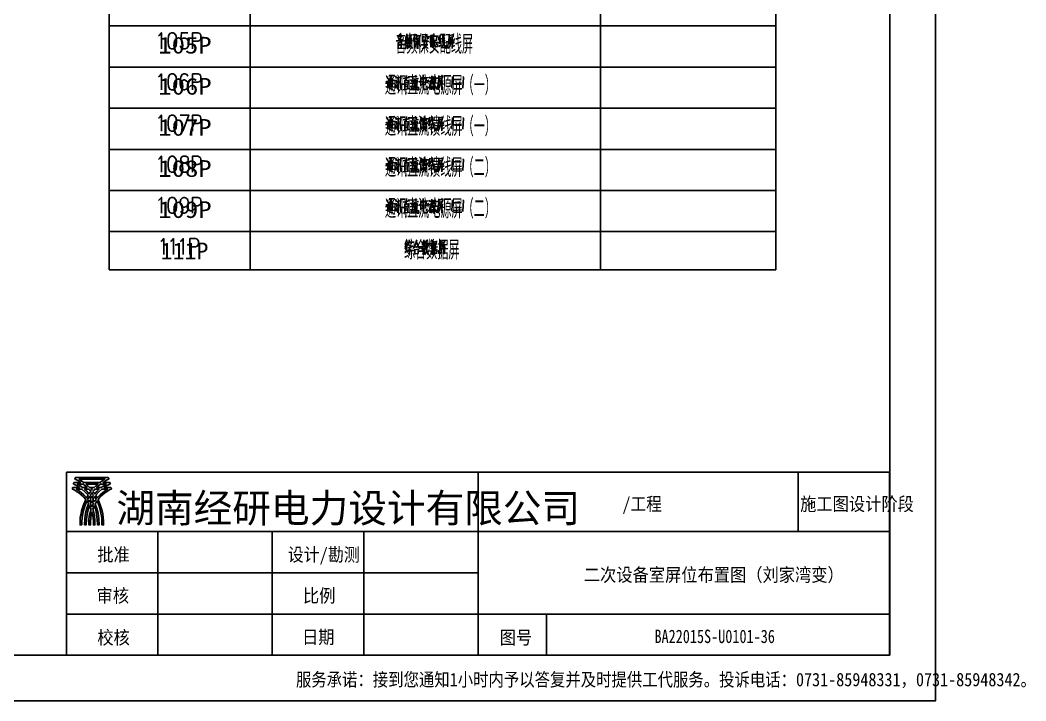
# Model space of a CAD drawing. Header units: metres. Extents: x 17 to 1264, y 17 to 859.
# Drawn here: x 640 to 1264, y 17 to 439 of the extents above; entities that cross this region are included whole.
import ezdxf

# ---------------------------------------------------------------- set-up
doc = ezdxf.new("R2010")
doc.units = ezdxf.units.M
for name, color, linetype in [('LINES', 7, 'Continuous'), ('POLYLINES', 4, 'Continuous'), ('RECTS', 7, 'Continuous'), ('TEXTS', 3, 'Continuous')]:
    doc.layers.add(name, color=color, linetype=linetype)

msp = doc.modelspace()

# ---------------------------------------------------------------- linework, layer by layer
at = {"layer": 'LINES'}
for p, q in [((1179.14, 45.22), (1179.14, 830.45)), ((695.37, 745.06), (695.37, 284.26)), ((782.78, 745.06), (782.78, 284.26)), ((999.93, 745.06), (999.93, 284.26)), ((1108.65, 745.06), (1108.65, 284.26)), ((695.37, 435.46), (1108.65, 435.46)), ((875.66, 429.12), (875.23, 430.42)), ((879.83, 426.96), (879.83, 430.56)), ((885.31, 430.56), (883.58, 425.81)), ((891.21, 430.42), (891.79, 428.98)), ((908.49, 428.69), (908.63, 430.27)), ((877.82, 426.96), (873.35, 426.1)), ((874.07, 428.4), (877.24, 428.98)), ((874.51, 424.94), (876.38, 425.38)), ((874.51, 425.23), (874.51, 421.2)), ((875.23, 426.82), (874.79, 428.11)), ((876.23, 428.54), (875.8, 426.67)), ((876.52, 425.66), (876.38, 421.34)), ((878.54, 426.24), (880.84, 427.1)), ((879.26, 425.52), (878.54, 423.36)), ((879.26, 428.83), (879.26, 426.67)), ((879.83, 428.4), (880.7, 428.83)), ((879.83, 426.53), (879.83, 424.22)), ((881.13, 429.41), (883, 429.84)), ((881.13, 424.08), (881.13, 428.11)), ((882.57, 427.97), (881.13, 427.68)), ((881.85, 429.55), (881.56, 427.68)), ((881.85, 426.96), (881.71, 424.37)), ((882.57, 428.26), (882.57, 424.08)), ((884.73, 428.54), (884.73, 421.34)), ((885.02, 422.64), (886.6, 425.81)), ((888.19, 426.1), (885.16, 425.52)), ((886.03, 429.84), (886.03, 426.82)), ((886.03, 429.12), (887.61, 429.55)), ((886.03, 427.25), (887.61, 427.54)), ((886.75, 427.39), (886.75, 421.2)), ((887.75, 429.7), (887.47, 427.54)), ((893.66, 425.95), (889.19, 425.52)), ((889.91, 428.98), (889.77, 426.96)), ((889.91, 428.4), (893.51, 428.83)), ((891.35, 427.97), (890.35, 423.79)), ((890.49, 424.08), (893.08, 421.49)), ((893.51, 428.98), (893.08, 427.39)), ((894.52, 429.41), (896.97, 429.84)), ((894.67, 428.26), (894.67, 422.21)), ((894.67, 427.68), (896.39, 428.11)), ((895.1, 424.22), (895.82, 424.37)), ((895.82, 429.55), (895.82, 425.52)), ((895.82, 425.52), (896.25, 425.52)), ((896.39, 428.26), (896.25, 422.21)), ((896.97, 428.83), (898.41, 429.12)), ((898.41, 426.67), (897.11, 426.24)), ((898.41, 429.26), (898.27, 426.67)), ((899.56, 426.67), (900.86, 427.39)), ((900.71, 429.84), (899.71, 426.82)), ((901.29, 425.23), (899.71, 424.51)), ((901.15, 428.11), (899.85, 424.66)), ((901.58, 427.25), (903.45, 428.26)), ((901.58, 425.52), (903.59, 426.53)), ((902.87, 429.84), (903.45, 429.12)), ((906.04, 429.55), (908.49, 429.84)), ((906.04, 428.26), (908.63, 428.69)), ((906.04, 424.51), (909.35, 425.09)), ((906.33, 426.24), (908.92, 426.82)), ((906.62, 428.11), (907.05, 426.67)), ((908.06, 428.26), (907.91, 426.67)), ((908.06, 426.67), (908.06, 421.49)), ((874.51, 423.36), (876.09, 423.65)), ((874.51, 421.49), (876.38, 421.92)), ((881.85, 423.5), (883.15, 421.34)), ((894.67, 423.07), (896.11, 423.36)), ((899.71, 422.64), (901.43, 423.79)), ((695.37, 409.82), (1108.65, 409.82)), ((866.87, 400.75), (868.17, 401.18)), ((867.45, 404.06), (868.03, 402.77)), ((868.75, 404.21), (870.47, 404.5)), ((868.75, 402.77), (868.75, 397.87)), ((868.75, 402.19), (870.91, 402.62)), ((869.18, 400.9), (870.33, 401.04)), ((869.18, 399.6), (870.47, 399.74)), ((869.32, 403.49), (870.04, 402.48)), ((870.76, 404.78), (869.75, 403.06)), ((869.75, 402.48), (869.75, 397.73)), ((872.2, 401.33), (873.21, 401.62)), ((872.92, 404.5), (873.5, 402.91)), ((873.21, 401.9), (873.07, 397.01)), ((873.79, 403.2), (875.8, 403.63)), ((875.23, 400.46), (873.79, 400.03)), ((874.51, 403.2), (874.36, 396)), ((875.95, 403.78), (875.8, 400.46)), ((877.67, 402.77), (881.56, 403.34)), ((878.68, 401.76), (878.68, 396.14)), ((878.68, 401.33), (880.7, 401.62)), ((878.68, 399.89), (880.27, 400.32)), ((878.68, 398.74), (880.12, 399.02)), ((879.69, 404.78), (879.55, 401.33)), ((880.7, 401.9), (880.55, 396.29)), ((883.29, 400.46), (882.57, 401.76)), ((883.15, 403.92), (883.72, 402.62)), ((887.03, 402.91), (884.15, 402.48)), ((886.31, 401.04), (884.44, 400.61)), ((884.59, 400.75), (885.45, 402.62)), ((885.31, 404.93), (885.59, 403.34)), ((885.31, 400.03), (885.31, 395.86)), ((886.6, 400.32), (886.03, 401.9)), ((888.62, 403.34), (888.62, 398.02)), ((888.62, 402.48), (891.79, 402.91)), ((891.5, 399.17), (888.62, 398.88)), ((889.05, 400.75), (890.92, 401.04)), ((891.79, 403.2), (891.35, 399.17)), ((893.08, 401.9), (893.8, 400.61)), ((893.8, 403.92), (894.52, 402.91)), ((893.8, 396.72), (894.67, 401.76)), ((893.8, 396.72), (894.67, 401.33)), ((895.39, 403.63), (897.83, 403.92)), ((895.96, 402.48), (895.96, 399.17)), ((895.96, 401.76), (897.4, 402.19)), ((895.96, 400.61), (897.11, 400.9)), ((897.4, 399.74), (895.96, 399.46)), ((896.54, 403.49), (896.39, 402.05)), ((897.55, 402.34), (897.4, 399.74)), ((899.56, 399.02), (903.02, 399.6)), ((899.71, 403.92), (902.01, 404.35)), ((899.71, 402.77), (902.15, 403.2)), ((899.85, 400.75), (902.44, 401.33)), ((900.28, 402.48), (900.57, 401.18)), ((901.58, 402.77), (901.43, 401.04)), ((901.58, 401.04), (901.58, 395.86)), ((902.01, 403.2), (902.15, 404.64)), ((909.07, 399.6), (913.67, 400.03)), ((870.91, 396), (871.48, 396.29)), ((872.92, 396.72), (873.79, 398.74)), ((876.52, 396), (876.52, 398.45)), ((877.39, 395.86), (881.99, 396.58)), ((878.68, 397.58), (880.12, 397.87)), ((884.01, 396.58), (883.29, 395.57)), ((893.23, 397.73), (893.8, 397.01)), ((894.23, 396), (894.81, 398.45)), ((895.96, 398.3), (894.95, 396)), ((897.98, 397.01), (897.26, 398.3)), ((695.37, 384.34), (1108.65, 384.34)), ((866.87, 375.26), (868.17, 375.7)), ((867.45, 378.58), (868.03, 377.28)), ((868.75, 378.72), (870.47, 379.01)), ((868.75, 377.28), (868.75, 372.38)), ((868.75, 376.7), (870.91, 377.14)), ((869.18, 375.41), (870.33, 375.55)), ((869.18, 373.97), (870.47, 374.26)), ((869.32, 378), (870.04, 376.99)), ((870.76, 379.3), (869.75, 377.57)), ((869.75, 376.99), (869.75, 372.24)), ((872.2, 375.84), (873.21, 376.13)), ((872.92, 379.01), (873.5, 377.28)), ((873.21, 376.42), (873.07, 371.52)), ((873.79, 377.71), (875.8, 378)), ((875.23, 374.98), (873.79, 374.54)), ((874.51, 377.71), (874.36, 370.51)), ((875.95, 378.29), (875.8, 374.98)), ((877.67, 377.28), (881.56, 377.86)), ((878.68, 376.27), (878.68, 370.66)), ((878.68, 375.84), (880.7, 376.13)), ((878.68, 374.4), (880.27, 374.69)), ((879.69, 379.3), (879.55, 375.84)), ((880.7, 376.42), (880.55, 370.8)), ((883.29, 374.98), (882.57, 376.27)), ((883.15, 378.43), (883.72, 377.14)), ((887.03, 377.42), (884.15, 376.99)), ((886.31, 375.55), (884.44, 375.12)), ((884.59, 375.26), (885.45, 377.14)), ((885.31, 379.44), (885.59, 377.86)), ((885.31, 374.54), (885.31, 370.37)), ((886.6, 374.69), (886.03, 376.42)), ((887.75, 374.69), (889.05, 379.15)), ((888.47, 376.85), (889.34, 376.99)), ((888.62, 375.26), (888.62, 371.38)), ((889.48, 377.28), (889.05, 375.7)), ((889.48, 375.26), (892.51, 375.55)), ((889.91, 378.43), (889.91, 376.13)), ((889.91, 377.86), (891.79, 378)), ((891.93, 376.7), (889.91, 376.56)), ((890.06, 374.83), (890.06, 371.81)), ((890.06, 374.4), (891.79, 374.54)), ((890.92, 379.44), (890.92, 375.55)), ((891.93, 378.29), (891.79, 376.7)), ((891.93, 374.69), (891.79, 371.66)), ((893.08, 375.7), (894.38, 376.27)), ((894.23, 378.86), (893.23, 375.84)), ((894.81, 374.26), (893.23, 373.54)), ((894.67, 377.14), (893.51, 373.68)), ((895.1, 374.54), (897.11, 375.41)), ((895.24, 376.27), (896.97, 377.28)), ((896.39, 378.72), (896.97, 378)), ((899.71, 378.43), (902.01, 378.86)), ((899.71, 377.28), (902.15, 377.71)), ((899.85, 375.26), (902.44, 375.84)), ((900.28, 376.99), (900.57, 375.7)), ((901.58, 377.28), (901.43, 375.55)), ((901.58, 375.55), (901.58, 370.37)), ((902.01, 377.71), (902.15, 379.15)), ((909.07, 374.11), (913.67, 374.54)), ((870.91, 370.51), (871.48, 370.8)), ((872.92, 371.23), (873.79, 373.25)), ((876.52, 370.51), (876.52, 372.96)), ((877.39, 370.37), (881.99, 371.09)), ((878.68, 373.25), (880.12, 373.54)), ((878.68, 372.1), (880.12, 372.38)), ((884.01, 371.09), (883.29, 370.08)), ((888.47, 371.09), (889.63, 372.82)), ((891.07, 371.81), (892.07, 370.22)), ((893.23, 371.66), (894.95, 372.82)), ((899.56, 373.54), (903.02, 373.97)), ((695.37, 358.85), (1108.65, 358.85)), ((866.87, 349.78), (868.17, 350.21)), ((867.45, 353.09), (868.03, 351.79)), ((868.75, 353.23), (870.47, 353.52)), ((868.75, 351.79), (868.75, 346.9)), ((868.75, 351.22), (870.91, 351.65)), ((869.18, 349.92), (870.33, 350.06)), ((869.32, 352.51), (870.04, 351.5)), ((870.76, 353.81), (869.75, 352.08)), ((869.75, 351.36), (869.75, 346.75)), ((872.2, 350.21), (873.21, 350.64)), ((872.92, 353.52), (873.5, 351.79)), ((873.21, 350.93), (873.07, 346.03)), ((873.79, 352.08), (875.8, 352.51)), ((875.23, 349.49), (873.79, 349.06)), ((874.51, 352.08), (874.36, 345.02)), ((875.95, 352.8), (875.8, 349.49)), ((877.67, 351.79), (881.56, 352.37)), ((878.68, 350.21), (880.7, 350.64)), ((878.68, 350.64), (878.68, 345.17)), ((878.68, 348.91), (880.27, 349.2)), ((879.69, 353.81), (879.55, 350.21)), ((880.7, 350.93), (880.55, 345.31)), ((883.29, 349.49), (882.57, 350.78)), ((883.15, 352.94), (883.72, 351.65)), ((887.03, 351.94), (884.15, 351.36)), ((886.31, 350.06), (884.44, 349.63)), ((884.59, 349.78), (885.45, 351.65)), ((885.31, 353.95), (885.59, 352.37)), ((886.6, 349.2), (886.03, 350.93)), ((887.75, 349.2), (889.05, 353.52)), ((888.47, 351.36), (889.34, 351.5)), ((888.62, 349.78), (888.62, 345.89)), ((889.48, 351.79), (889.05, 350.21)), ((889.48, 349.78), (892.51, 350.06)), ((889.91, 352.94), (889.91, 350.64)), ((889.91, 352.37), (891.79, 352.51)), ((891.93, 351.22), (889.91, 350.93)), ((890.06, 349.34), (890.06, 346.18)), ((890.92, 353.95), (890.92, 350.06)), ((891.93, 352.8), (891.79, 351.22)), ((891.93, 349.2), (891.79, 346.18)), ((893.08, 350.21), (894.38, 350.78)), ((894.23, 353.38), (893.23, 350.21)), ((894.67, 351.65), (893.51, 348.05)), ((895.1, 349.06), (897.11, 349.92)), ((895.24, 350.64), (896.97, 351.79)), ((896.39, 353.23), (896.97, 352.51)), ((899.71, 352.94), (902.01, 353.38)), ((899.71, 351.79), (902.15, 352.08)), ((899.85, 349.78), (902.44, 350.21)), ((900.28, 351.5), (900.57, 350.21)), ((901.58, 351.79), (901.43, 350.06)), ((901.58, 350.06), (901.58, 344.88)), ((902.01, 352.08), (902.15, 353.66)), ((909.93, 351.5), (912.81, 351.79)), ((869.18, 348.48), (870.47, 348.77)), ((870.91, 345.02), (871.48, 345.31)), ((872.92, 345.74), (873.79, 347.76)), ((876.52, 345.02), (876.52, 347.47)), ((877.39, 344.88), (881.99, 345.46)), ((878.68, 347.76), (880.12, 348.05)), ((878.68, 346.61), (880.12, 346.9)), ((884.01, 345.46), (883.29, 344.59)), ((885.31, 349.06), (885.31, 344.88)), ((888.47, 345.6), (889.63, 347.33)), ((890.06, 348.77), (891.79, 349.06)), ((891.07, 346.18), (892.07, 344.74)), ((894.81, 348.77), (893.23, 348.05)), ((893.23, 346.18), (894.95, 347.33)), ((899.56, 348.05), (903.02, 348.48)), ((909.07, 346.61), (913.67, 346.9)), ((695.37, 333.36), (1108.65, 333.36)), ((866.87, 324.29), (868.17, 324.72)), ((867.45, 327.6), (868.03, 326.16)), ((868.75, 327.6), (870.47, 328.03)), ((868.75, 325.73), (870.91, 326.16)), ((868.75, 326.16), (868.75, 321.41)), ((869.18, 324.29), (870.33, 324.58)), ((869.32, 326.88), (870.04, 326.02)), ((870.76, 328.32), (869.75, 326.59)), ((869.75, 325.87), (869.75, 321.26)), ((872.2, 324.72), (873.21, 325.01)), ((872.92, 328.03), (873.5, 326.3)), ((873.21, 325.44), (873.07, 320.54)), ((873.79, 326.59), (875.8, 327.02)), ((874.51, 326.59), (874.36, 319.54)), ((875.95, 327.31), (875.8, 324)), ((877.67, 326.16), (881.56, 326.88)), ((878.68, 325.15), (878.68, 319.54)), ((878.68, 324.72), (880.7, 325.01)), ((879.69, 328.32), (879.55, 324.72)), ((880.7, 325.44), (880.55, 319.82)), ((883.29, 324), (882.57, 325.3)), ((883.15, 327.46), (883.72, 326.16)), ((887.03, 326.45), (884.15, 325.87)), ((886.31, 324.58), (884.44, 324.14)), ((884.59, 324.29), (885.45, 326.16)), ((885.31, 328.32), (885.59, 326.88)), ((886.6, 323.71), (886.03, 325.44)), ((888.62, 326.88), (888.62, 321.41)), ((888.62, 325.87), (891.79, 326.3)), ((889.05, 324.29), (890.92, 324.58)), ((891.79, 326.59), (891.35, 322.7)), ((893.08, 325.44), (893.8, 324.14)), ((893.8, 327.46), (894.52, 326.3)), ((893.8, 320.26), (894.67, 325.3)), ((893.8, 320.26), (894.67, 324.72)), ((895.39, 327.02), (897.83, 327.46)), ((895.96, 325.87), (895.96, 322.56)), ((895.96, 325.3), (897.4, 325.58)), ((895.96, 324.14), (897.11, 324.29)), ((896.54, 326.88), (896.39, 325.44)), ((897.55, 325.73), (897.4, 323.28)), ((899.71, 327.46), (902.01, 327.89)), ((899.71, 326.16), (902.15, 326.59)), ((899.85, 324.29), (902.44, 324.72)), ((900.28, 326.02), (900.57, 324.72)), ((901.58, 326.16), (901.43, 324.58)), ((901.58, 324.58), (901.58, 319.39)), ((902.01, 326.59), (902.15, 328.18)), ((909.93, 326.02), (912.81, 326.3)), ((869.18, 322.99), (870.47, 323.28)), ((870.91, 319.54), (871.48, 319.82)), ((872.92, 320.26), (873.79, 322.13)), ((875.23, 324), (873.79, 323.57)), ((876.52, 319.54), (876.52, 321.98)), ((877.39, 319.39), (881.99, 319.97)), ((878.68, 323.42), (880.27, 323.71)), ((878.68, 322.13), (880.12, 322.56)), ((878.68, 320.98), (880.12, 321.41)), ((884.01, 319.97), (883.29, 319.1)), ((885.31, 323.57), (885.31, 319.39)), ((891.5, 322.7), (888.62, 322.27)), ((893.23, 321.26), (893.8, 320.54)), ((894.23, 319.54), (894.81, 321.98)), ((895.96, 321.7), (894.95, 319.54)), ((897.4, 323.28), (895.96, 322.85)), ((897.98, 320.54), (897.26, 321.7)), ((899.56, 322.56), (903.02, 322.99)), ((909.07, 320.98), (913.67, 321.41)), ((695.37, 307.87), (1108.65, 307.87)), ((878.68, 299.66), (879.83, 300.1)), ((879.83, 302.83), (878.83, 299.81)), ((880.12, 300.67), (878.83, 297.22)), ((880.55, 301.68), (880.41, 299.52)), ((880.55, 300.82), (882.86, 301.1)), ((880.84, 299.23), (882.28, 299.52)), ((881.27, 302.83), (881.56, 301.68)), ((882.86, 301.25), (882.57, 300.1)), ((885.02, 299.52), (883.87, 297.36)), ((886.03, 302.83), (885.02, 299.52)), ((885.74, 301.82), (887.61, 297.65)), ((890.35, 299.81), (888.91, 297.07)), ((889.19, 299.81), (891.64, 300.24)), ((889.48, 301.82), (889.91, 300.38)), ((890.35, 302.69), (890.35, 297.94)), ((890.35, 299.66), (891.21, 298.37)), ((891.21, 302.11), (890.92, 300.1)), ((891.79, 299.52), (893.37, 299.81)), ((894.81, 299.66), (896.39, 300.24)), ((898.27, 301.82), (896.68, 301.25)), ((898.27, 300.1), (896.68, 299.66)), ((897.55, 299.81), (897.55, 296.35)), ((898.12, 300.1), (898.27, 302.11)), ((900.71, 301.97), (903.16, 302.4)), ((900.71, 300.67), (903.31, 301.1)), ((901, 298.8), (903.59, 299.23)), ((901.29, 300.53), (901.72, 299.09)), ((902.73, 300.67), (902.44, 299.09)), ((903.16, 301.1), (903.31, 302.69)), ((878.68, 296.93), (880.12, 297.94)), ((878.68, 295.2), (880.12, 296.5)), ((880.99, 296.78), (879.98, 294.91)), ((880.41, 297.79), (882.86, 298.08)), ((881.99, 296.78), (882.86, 295.49)), ((884.87, 298.22), (887.03, 298.37)), ((884.87, 297.07), (884.87, 293.62)), ((884.87, 296.64), (887.03, 296.93)), ((884.87, 294.05), (887.18, 294.34)), ((884.87, 294.34), (884.87, 294.05)), ((887.03, 297.07), (886.89, 294.34)), ((887.61, 297.65), (888.33, 297.65)), ((889.19, 296.5), (890.92, 296.93)), ((896.25, 298.8), (894.81, 297.22)), ((896.54, 297.94), (898.84, 298.37)), ((896.97, 296.64), (896.97, 293.62)), ((898.41, 296.5), (896.97, 296.21)), ((896.97, 294.34), (898.41, 294.48)), ((898.27, 294.48), (898.41, 296.78)), ((900.71, 296.93), (904.03, 297.5)), ((902.73, 299.09), (902.73, 293.9)), ((695.37, 284.26), (1108.65, 284.26)), ((668.87, 158.69), (1179.07, 158.69)), ((668.87, 45.22), (668.87, 158.69)), ((924.04, 158.69), (924.04, 45.36)), ((1122.47, 121.82), (1122.47, 158.83)), ((1179.07, 158.69), (1179.07, 45.22)), ((668.87, 121.82), (1179.07, 121.82)), ((725.61, 45.36), (725.61, 121.82)), ((796.46, 121.82), (796.46, 45.36)), ((853.19, 45.36), (853.19, 121.82)), ((924.04, 96.34), (668.87, 96.34)), ((935.13, 70.7), (668.87, 70.7)), ((935.13, 70.7), (1179.07, 70.7)), ((966.52, 45.22), (966.52, 70.7)), ((87.76, 45.22), (1179.14, 45.22)), ((1179.07, 45.22), (668.87, 45.22))]:
    msp.add_line(p, q, dxfattribs=at)
at = {"layer": 'POLYLINES'}
for points in [[(725.9, 429.26), (726.62, 429.7), (727.77, 431.14), (727.77, 421.2)], [(734.11, 431.14), (732.95, 430.7), (732.23, 429.26), (731.95, 426.96), (731.95, 425.52), (732.23, 423.07), (732.95, 421.63), (734.11, 421.2), (734.97, 421.2), (735.98, 421.63), (736.84, 423.07), (737.13, 425.52), (737.13, 426.96), (736.84, 429.26), (735.98, 430.7), (734.97, 431.14), (734.11, 431.14)], [(744.04, 431.14), (740.15, 431.14), (739.87, 426.96), (740.15, 427.39), (741.31, 427.82), (742.46, 427.82), (743.61, 427.39), (744.33, 426.38), (744.76, 424.94), (744.76, 424.08), (744.33, 422.64), (743.61, 421.63), (742.46, 421.2), (741.31, 421.2), (740.15, 421.63), (739.87, 422.21), (739.43, 423.07)], [(747.07, 421.2), (747.07, 431.14), (750.38, 431.14), (751.53, 430.7), (751.96, 430.27), (752.25, 429.26), (752.25, 427.82), (751.96, 426.96), (751.53, 426.38), (750.38, 425.95), (747.07, 425.95)], [(902.15, 430.27), (902.44, 425.52), (903.02, 423.36)], [(906.04, 430.27), (906.04, 428.26), (905.75, 425.09), (904.89, 421.49)], [(880.7, 425.52), (879.83, 423.36), (878.68, 421.06)], [(881.71, 424.37), (881.27, 422.78), (879.98, 421.2)], [(887.03, 425.81), (888.04, 422.78), (888.47, 422.78)], [(892.36, 425.95), (892.07, 424.51), (891.5, 422.93)], [(895.24, 429.41), (895.24, 426.96), (895.1, 424.94)], [(897.11, 426.82), (897.11, 422.93), (897.55, 422.5)], [(897.55, 422.5), (898.99, 422.64), (898.84, 424.37)], [(903.59, 425.52), (902.87, 424.08), (901.29, 421.92)], [(907.05, 426.38), (906.91, 424.51), (906.47, 422.64), (905.47, 421.49)], [(891.5, 422.93), (890.78, 422.06), (889.34, 421.06)], [(903.02, 423.36), (904.17, 421.49), (904.17, 423.5)], [(725.9, 403.78), (726.62, 404.21), (727.77, 405.65), (727.77, 395.71)], [(734.11, 405.65), (732.95, 405.22), (732.23, 403.78), (731.95, 401.33), (731.95, 400.03), (732.23, 397.58), (732.95, 396.14), (734.11, 395.71), (734.97, 395.71), (735.98, 396.14), (736.84, 397.58), (737.13, 400.03), (737.13, 401.33), (736.84, 403.78), (735.98, 405.22), (734.97, 405.65), (734.11, 405.65)], [(744.04, 404.21), (743.61, 405.22), (742.46, 405.65), (741.74, 405.65), (740.59, 405.22), (739.87, 403.78), (739.43, 401.33), (739.43, 399.02), (739.87, 397.15), (740.59, 396.14), (741.74, 395.71), (742.03, 395.71), (743.18, 396.14), (744.04, 397.15), (744.33, 398.59), (744.33, 399.02), (744.04, 400.46), (743.18, 401.33), (742.03, 401.9), (741.74, 401.9), (740.59, 401.33), (739.87, 400.46), (739.43, 399.02)], [(747.07, 395.71), (747.07, 405.65), (750.38, 405.65), (751.53, 405.22), (751.96, 404.64), (752.25, 403.78), (752.25, 402.34), (751.96, 401.33), (751.53, 400.9), (750.38, 400.46), (747.07, 400.46)], [(868.31, 401.47), (868.03, 399.74), (868.17, 398.88), (867.88, 397.58)], [(870.91, 402.91), (870.76, 397.3), (870.19, 398.3)], [(876.52, 395.86), (875.95, 397.44), (875.8, 400.32)], [(884.01, 401.47), (883, 396.58), (882.57, 397.44)], [(884.01, 396.58), (884.59, 397.73), (884.73, 399.89)], [(887.18, 397.73), (887.32, 395.86), (886.17, 395.86), (886.03, 396.29), (886.03, 400.32)], [(890.06, 405.07), (890.06, 397.01), (890.2, 396.72), (890.35, 396.29), (890.78, 396), (892.51, 396.14), (892.36, 398.16)], [(895.39, 404.5), (895.24, 401.04), (894.81, 398.45)], [(896.68, 399.46), (896.68, 395.71), (895.96, 396.72)], [(899.71, 404.64), (899.71, 402.77), (899.27, 399.6), (898.55, 396)], [(900.57, 400.9), (900.43, 399.02), (899.99, 397.15), (899.13, 395.86)], [(908.09, 404.09), (907.84, 397.25), (908.17, 396.86)], [(914.54, 396.86), (914.93, 403.68), (914.62, 404.09)], [(866.87, 397.73), (867.88, 397.58), (870.91, 395.86)], [(725.9, 378.29), (726.62, 378.72), (727.77, 380.16), (727.77, 370.22)], [(734.11, 380.16), (732.95, 379.58), (732.23, 378.29), (731.95, 375.84), (731.95, 374.4), (732.23, 372.1), (732.95, 370.66), (734.11, 370.22), (734.97, 370.22), (735.98, 370.66), (736.84, 372.1), (737.13, 374.4), (737.13, 375.84), (736.84, 378.29), (735.98, 379.58), (734.97, 380.16), (734.11, 380.16)], [(739.43, 380.16), (744.76, 380.16), (741.02, 370.22)], [(747.07, 370.22), (747.07, 380.16), (750.38, 380.16), (751.53, 379.58), (751.96, 379.15), (752.25, 378.29), (752.25, 376.85), (751.96, 375.84), (751.53, 375.41), (750.38, 374.98), (747.07, 374.98)], [(868.31, 375.98), (868.03, 374.26), (868.17, 373.39), (867.88, 372.1)], [(870.91, 377.28), (870.76, 371.81), (870.19, 372.82)], [(876.52, 370.37), (875.95, 371.95), (875.8, 374.83)], [(884.01, 375.84), (883, 371.09), (882.57, 371.95)], [(884.01, 371.09), (884.59, 372.24), (884.73, 374.4)], [(887.18, 372.24), (887.32, 370.37), (886.17, 370.37), (886.03, 370.8), (886.03, 374.69)], [(897.11, 374.54), (896.39, 372.96), (894.81, 370.94)], [(895.67, 379.3), (895.96, 374.54), (896.54, 372.38)], [(899.71, 379.15), (899.71, 377.28), (899.27, 374.11), (898.55, 370.51)], [(900.57, 375.41), (900.43, 373.54), (899.99, 371.66), (899.13, 370.37)], [(908.09, 378.58), (907.84, 371.74), (908.17, 371.34)], [(914.54, 371.34), (914.93, 378.17), (914.62, 378.58)], [(866.87, 372.24), (867.88, 372.1), (870.91, 370.37)], [(890.92, 373.68), (890.78, 371.81), (889.34, 369.94)], [(896.54, 372.38), (897.69, 370.37), (897.69, 372.53)], [(725.9, 352.66), (726.62, 353.23), (727.77, 354.67), (727.77, 344.74)], [(734.11, 354.67), (732.95, 354.1), (732.23, 352.66), (731.95, 350.35), (731.95, 348.91), (732.23, 346.61), (732.95, 345.17), (734.11, 344.74), (734.97, 344.74), (735.98, 345.17), (736.84, 346.61), (737.13, 348.91), (737.13, 350.35), (736.84, 352.66), (735.98, 354.1), (734.97, 354.67), (734.11, 354.67)], [(741.31, 354.67), (740.15, 354.1), (739.87, 353.23), (739.87, 352.22), (740.15, 351.36), (741.02, 350.78), (742.46, 350.35), (743.61, 349.92), (744.33, 348.91), (744.76, 348.05), (744.76, 346.61), (744.33, 345.6), (744.04, 345.17), (742.89, 344.74), (741.31, 344.74), (740.15, 345.17), (739.87, 345.6), (739.43, 346.61), (739.43, 348.05), (739.87, 348.91), (740.59, 349.92), (741.74, 350.35), (743.18, 350.78), (744.04, 351.36), (744.33, 352.22), (744.33, 353.23), (744.04, 354.1), (742.89, 354.67), (741.31, 354.67)], [(747.07, 344.74), (747.07, 354.67), (750.38, 354.67), (751.53, 354.1), (751.96, 353.66), (752.25, 352.66), (752.25, 351.36), (751.96, 350.35), (751.53, 349.92), (750.38, 349.49), (747.07, 349.49)], [(868.31, 350.5), (868.03, 348.77), (868.17, 347.9), (867.88, 346.61)], [(870.91, 351.79), (870.76, 346.18), (870.19, 347.33)], [(876.52, 344.88), (875.95, 346.46), (875.8, 349.34)], [(884.01, 350.35), (883, 345.46), (882.57, 346.46)], [(887.18, 346.75), (887.32, 344.88), (886.17, 344.88), (886.03, 345.31), (886.03, 349.2)], [(895.67, 353.81), (895.96, 349.06), (896.54, 346.9)], [(899.71, 353.66), (899.71, 351.79), (899.27, 348.62), (898.55, 345.02)], [(900.57, 349.92), (900.43, 348.05), (899.99, 346.18), (899.13, 344.88)], [(908.09, 353.07), (907.84, 346.23), (908.17, 345.83)], [(914.54, 345.83), (914.93, 352.66), (914.62, 353.07)], [(866.87, 346.61), (867.88, 346.61), (870.91, 344.88)], [(884.01, 345.46), (884.59, 346.75), (884.73, 348.77)], [(890.92, 348.05), (890.78, 346.18), (889.34, 344.45)], [(897.11, 349.06), (896.39, 347.47), (894.81, 345.46)], [(896.54, 346.9), (897.69, 344.88), (897.69, 347.04)], [(725.9, 327.17), (726.62, 327.74), (727.77, 329.04), (727.77, 319.25)], [(734.11, 329.04), (732.95, 328.61), (732.23, 327.17), (731.95, 324.86), (731.95, 323.42), (732.23, 321.12), (732.95, 319.68), (734.11, 319.25), (734.97, 319.25), (735.98, 319.68), (736.84, 321.12), (737.13, 323.42), (737.13, 324.86), (736.84, 327.17), (735.98, 328.61), (734.97, 329.04), (734.11, 329.04)], [(744.33, 325.73), (744.04, 324.43), (743.18, 323.42), (742.03, 322.99), (741.74, 322.99), (740.59, 323.42), (739.87, 324.43), (739.43, 325.73), (739.43, 326.3), (739.87, 327.74), (740.59, 328.61), (741.74, 329.04), (742.03, 329.04), (743.18, 328.61), (744.04, 327.74), (744.33, 325.73), (744.33, 323.42), (744.04, 321.12), (743.18, 319.68), (742.03, 319.25), (741.31, 319.25), (740.15, 319.68), (739.87, 320.54)], [(747.07, 319.25), (747.07, 329.04), (750.38, 329.04), (751.53, 328.61), (751.96, 328.18), (752.25, 327.17), (752.25, 325.73), (751.96, 324.86), (751.53, 324.43), (750.38, 323.86), (747.07, 323.86)], [(868.31, 325.01), (868.03, 323.28), (868.17, 322.42), (867.88, 320.98)], [(870.91, 326.3), (870.76, 320.69), (870.19, 321.7)], [(884.01, 324.86), (883, 319.97), (882.57, 320.98)], [(890.06, 328.46), (890.06, 320.54), (890.2, 320.11), (890.35, 319.82), (890.78, 319.54), (892.51, 319.54), (892.36, 321.7)], [(895.39, 328.03), (895.24, 324.43), (894.81, 321.98)], [(899.71, 328.18), (899.71, 326.16), (899.27, 323.14), (898.55, 319.54)], [(900.57, 324.29), (900.43, 322.56), (899.99, 320.69), (899.13, 319.39)], [(908.09, 327.55), (907.84, 320.71), (908.17, 320.32)], [(914.54, 320.32), (914.93, 327.15), (914.62, 327.55)], [(866.87, 321.12), (867.88, 320.98), (870.91, 319.39)], [(876.52, 319.39), (875.95, 320.98), (875.8, 323.86)], [(884.01, 319.97), (884.59, 321.26), (884.73, 323.28)], [(887.18, 321.26), (887.32, 319.39), (886.17, 319.39), (886.03, 319.82), (886.03, 323.71)], [(896.68, 322.85), (896.68, 319.25), (895.96, 320.26)], [(727.34, 301.68), (728.06, 302.11), (729.21, 303.55), (729.21, 293.62)], [(733.39, 301.68), (734.11, 302.11), (735.26, 303.55), (735.26, 293.62)], [(739.43, 301.68), (740.15, 302.11), (741.31, 303.55), (741.31, 293.62)], [(745.48, 293.62), (745.48, 303.55), (748.94, 303.55), (749.95, 303.12), (750.38, 302.69), (750.81, 301.68), (750.81, 300.24), (750.38, 299.38), (749.95, 298.8), (748.94, 298.37), (745.48, 298.37)], [(892.65, 299.66), (892.36, 296.93), (891.93, 295.06), (890.92, 293.47)], [(892.22, 302.69), (892.07, 300.67), (891.79, 299.52), (891.21, 297.5)], [(894.95, 295.06), (895.67, 293.62), (895.67, 302.69)], [(896.68, 301.97), (896.68, 299.52), (896.54, 296.21), (895.96, 293.62)], [(900.71, 302.69), (900.71, 300.67), (900.43, 297.65), (899.56, 294.05)], [(881.56, 297.94), (881.56, 293.62), (880.99, 294.62)], [(891.07, 297.65), (890.63, 295.78), (890.2, 294.48), (889.48, 293.62)], [(890.35, 297.65), (889.77, 295.49), (891.21, 294.48)], [(891.5, 298.37), (892.79, 293.9), (893.51, 293.9)], [(901.72, 298.8), (901.58, 296.93), (901.15, 295.06), (900.14, 293.9)], [(696.81, 148.32), (696.81, 148.61), (696.67, 148.75), (696.67, 148.9), (696.52, 149.04), (696.52, 149.18), (696.23, 149.18), (695.8, 149.18), (694.36, 149.18), (692.92, 149.18), (692.35, 149.18), (692.2, 149.18), (693.79, 150.19), (694.94, 150.91), (695.8, 151.34), (695.95, 151.34), (696.09, 151.49), (695.95, 151.63), (695.95, 151.92), (695.95, 152.06), (695.8, 152.06), (695.8, 152.21), (695.66, 152.35), (695.51, 152.35), (695.08, 152.35), (693.64, 152.35), (692.2, 152.35), (691.77, 152.35), (691.63, 152.35), (693.07, 153.36), (694.22, 153.94), (694.94, 154.37), (695.23, 154.37), (695.23, 154.51), (695.08, 154.66), (695.08, 154.94), (694.94, 155.23), (694.79, 155.38), (694.65, 155.38), (693.93, 155.38), (692.92, 155.38), (691.63, 155.38), (690.19, 155.38), (688.46, 155.38), (684.71, 155.38), (680.97, 155.38), (679.24, 155.38), (677.66, 155.38), (676.36, 155.38), (675.35, 155.38), (674.78, 155.38), (674.49, 155.38), (674.49, 155.23), (674.35, 155.09), (674.35, 154.94), (674.2, 154.66), (674.06, 154.51), (674.2, 154.37), (674.35, 154.37), (675.21, 153.94), (676.36, 153.36), (677.8, 152.35), (677.66, 152.35), (677.08, 152.35), (675.64, 152.35), (674.2, 152.35), (673.77, 152.35), (673.63, 152.35), (673.48, 152.21), (673.48, 152.06), (673.48, 151.92), (673.34, 151.78), (673.19, 151.49), (673.34, 151.34), (673.48, 151.34), (674.35, 150.91), (675.64, 150.19), (677.08, 149.18), (676.94, 149.18), (676.51, 149.18), (674.92, 149.18), (673.48, 149.18), (673.05, 149.18), (672.91, 149.18), (672.76, 149.18), (672.76, 149.04), (672.76, 148.9), (672.76, 148.75), (672.62, 148.75), (672.62, 148.46), (672.47, 148.32), (672.76, 148.18), (673.34, 147.89), (674.2, 147.46), (675.21, 146.74), (676.51, 145.87), (677.95, 144.72), (679.39, 143.42), (680.83, 141.84), (679.39, 138.53), (678.23, 134.78), (677.95, 132.77), (677.51, 130.61), (677.37, 128.3), (677.37, 126), (677.51, 126), (677.95, 126), (678.23, 126), (678.38, 126), (678.52, 128.16), (678.67, 130.32), (679.24, 134.21), (680.25, 137.66), (681.55, 140.83), (682.12, 139.97), (682.55, 139.1), (681.55, 136.37), (680.68, 133.2), (680.25, 129.74), (680.11, 126), (680.25, 126), (680.68, 126), (680.97, 126), (681.11, 126), (681.26, 129.46), (681.69, 132.48), (682.27, 135.36), (683.27, 137.95), (683.71, 136.8), (684.14, 135.79), (683.56, 133.63), (682.99, 131.33), (682.84, 128.74), (682.84, 126), (682.99, 126), (683.27, 126), (683.71, 126), (683.85, 126), (683.85, 128.16), (683.99, 130.32), (684.28, 132.19), (684.71, 134.06), (685.15, 132.19), (685.43, 130.32), (685.58, 128.16), (685.58, 126), (685.72, 126), (686.01, 126), (686.44, 126), (686.59, 126), (686.59, 128.74), (686.3, 131.33), (685.87, 133.63), (685.29, 135.79), (685.58, 136.8), (686.15, 137.81), (687.02, 135.36), (687.59, 132.48), (688.03, 129.31), (688.17, 126), (688.31, 126), (688.75, 126), (689.03, 126), (689.18, 126), (689.03, 129.74), (688.6, 133.2), (687.74, 136.22), (686.73, 139.1), (687.31, 139.97), (687.88, 140.83), (689.18, 137.66), (690.04, 134.21), (690.76, 130.32), (690.91, 128.16), (690.91, 126), (691.05, 126), (691.48, 126), (691.77, 126), (691.91, 126), (691.91, 128.3), (691.77, 130.61), (691.48, 132.77), (691.05, 134.78), (689.9, 138.53), (688.6, 141.7), (689.9, 143.42), (691.34, 144.72), (692.78, 145.87), (694.07, 146.74), (695.23, 147.46), (696.09, 147.89), (696.67, 148.18), (696.81, 148.32)], [(696.81, 148.32), (696.81, 148.61), (696.67, 148.75), (696.67, 148.9), (696.52, 149.04), (696.52, 149.18), (696.23, 149.18), (695.8, 149.18), (694.36, 149.18), (692.92, 149.18), (692.35, 149.18), (692.2, 149.18), (693.79, 150.19), (694.94, 150.91), (695.8, 151.34), (695.95, 151.34), (696.09, 151.49), (695.95, 151.63), (695.95, 151.92), (695.95, 152.06), (695.8, 152.06), (695.8, 152.21), (695.66, 152.35), (695.51, 152.35), (695.08, 152.35), (693.64, 152.35), (692.2, 152.35), (691.77, 152.35), (691.63, 152.35), (693.07, 153.36), (694.22, 153.94), (694.94, 154.37), (695.23, 154.37), (695.23, 154.51), (695.08, 154.66), (695.08, 154.94), (694.94, 155.23), (694.79, 155.38), (694.65, 155.38), (693.93, 155.38), (692.92, 155.38), (691.63, 155.38), (690.19, 155.38), (688.46, 155.38), (684.71, 155.38), (680.97, 155.38), (679.24, 155.38), (677.66, 155.38), (676.36, 155.38), (675.35, 155.38), (674.78, 155.38), (674.49, 155.38), (674.49, 155.23), (674.35, 155.09), (674.35, 154.94), (674.2, 154.66), (674.06, 154.51), (674.2, 154.37), (674.35, 154.37), (675.21, 153.94), (676.36, 153.36), (677.8, 152.35), (677.66, 152.35), (677.08, 152.35), (675.64, 152.35), (674.2, 152.35), (673.77, 152.35), (673.63, 152.35), (673.48, 152.21), (673.48, 152.06), (673.48, 151.92), (673.34, 151.78), (673.19, 151.49), (673.34, 151.34), (673.48, 151.34), (674.35, 150.91), (675.64, 150.19), (677.08, 149.18), (676.94, 149.18), (676.51, 149.18), (674.92, 149.18), (673.48, 149.18), (673.05, 149.18), (672.91, 149.18), (672.76, 149.18), (672.76, 149.04), (672.76, 148.9), (672.76, 148.75), (672.62, 148.75), (672.62, 148.46), (672.47, 148.32), (672.76, 148.18), (673.34, 147.89), (674.2, 147.46), (675.21, 146.74), (676.51, 145.87), (677.95, 144.72), (679.39, 143.42), (680.83, 141.84), (679.39, 138.53), (678.23, 134.78), (677.95, 132.77), (677.51, 130.61), (677.37, 128.3), (677.37, 126), (677.51, 126), (677.95, 126), (678.23, 126), (678.38, 126), (678.52, 128.16), (678.67, 130.32), (679.24, 134.21), (680.25, 137.66), (681.55, 140.83), (682.12, 139.97), (682.55, 139.1), (681.55, 136.37), (680.68, 133.2), (680.25, 129.74), (680.11, 126), (680.25, 126), (680.68, 126), (680.97, 126), (681.11, 126), (681.26, 129.46), (681.69, 132.48), (682.27, 135.36), (683.27, 137.95), (683.71, 136.8), (684.14, 135.79), (683.56, 133.63), (682.99, 131.33), (682.84, 128.74), (682.84, 126), (682.99, 126), (683.27, 126), (683.71, 126), (683.85, 126), (683.85, 128.16), (683.99, 130.32), (684.28, 132.19), (684.71, 134.06), (685.15, 132.19), (685.43, 130.32), (685.58, 128.16), (685.58, 126), (685.72, 126), (686.01, 126), (686.44, 126), (686.59, 126), (686.59, 128.74), (686.3, 131.33), (685.87, 133.63), (685.29, 135.79), (685.58, 136.8), (686.15, 137.81), (687.02, 135.36), (687.59, 132.48), (688.03, 129.31), (688.17, 126), (688.31, 126), (688.75, 126), (689.03, 126), (689.18, 126), (689.03, 129.74), (688.6, 133.2), (687.74, 136.22), (686.73, 139.1), (687.31, 139.97), (687.88, 140.83), (689.18, 137.66), (690.04, 134.21), (690.76, 130.32), (690.91, 128.16), (690.91, 126), (691.05, 126), (691.48, 126), (691.77, 126), (691.91, 126), (691.91, 128.3), (691.77, 130.61), (691.48, 132.77), (691.05, 134.78), (689.9, 138.53), (688.6, 141.7), (689.9, 143.42), (691.34, 144.72), (692.78, 145.87), (694.07, 146.74), (695.23, 147.46), (696.09, 147.89), (696.67, 148.18), (696.81, 148.32)], [(675.79, 151.34), (675.64, 151.34), (675.93, 151.34), (676.22, 151.34), (677.51, 151.34), (678.67, 151.34), (679.1, 151.34), (679.24, 151.34), (680.39, 150.34), (681.69, 149.18), (681.55, 149.18), (681.26, 149.18), (680.25, 149.18), (679.24, 149.18), (678.95, 149.18), (678.81, 149.18), (677.23, 150.48), (675.79, 151.34)], [(675.79, 151.34), (675.64, 151.34), (675.93, 151.34), (676.22, 151.34), (677.51, 151.34), (678.67, 151.34), (679.1, 151.34), (679.24, 151.34), (680.39, 150.34), (681.69, 149.18), (681.55, 149.18), (681.26, 149.18), (680.25, 149.18), (679.24, 149.18), (678.95, 149.18), (678.81, 149.18), (677.23, 150.48), (675.79, 151.34)], [(676.51, 154.37), (676.79, 154.37), (677.23, 154.37), (678.09, 154.37), (679.1, 154.37), (681.69, 154.37), (684.71, 154.37), (687.59, 154.37), (690.19, 154.37), (691.34, 154.37), (692.06, 154.37), (692.63, 154.37), (692.78, 154.37), (691.34, 153.5), (689.75, 152.35), (689.61, 152.35), (689.32, 152.35), (688.89, 152.35), (688.17, 152.35), (686.59, 152.35), (684.71, 152.35), (682.84, 152.35), (681.11, 152.35), (680.54, 152.35), (679.96, 152.35), (679.67, 152.35), (679.53, 152.35), (677.95, 153.5), (676.51, 154.37)], [(676.51, 154.37), (676.79, 154.37), (677.23, 154.37), (678.09, 154.37), (679.1, 154.37), (681.69, 154.37), (684.71, 154.37), (687.59, 154.37), (690.19, 154.37), (691.34, 154.37), (692.06, 154.37), (692.63, 154.37), (692.78, 154.37), (691.34, 153.5), (689.75, 152.35), (689.61, 152.35), (689.32, 152.35), (688.89, 152.35), (688.17, 152.35), (686.59, 152.35), (684.71, 152.35), (682.84, 152.35), (681.11, 152.35), (680.54, 152.35), (679.96, 152.35), (679.67, 152.35), (679.53, 152.35), (677.95, 153.5), (676.51, 154.37)], [(680.83, 151.34), (680.97, 151.34), (681.26, 151.34), (682.12, 151.34), (683.27, 151.34), (684.71, 151.34), (686.01, 151.34), (687.31, 151.34), (688.17, 151.34), (688.31, 151.34), (688.46, 151.34), (687.31, 150.34), (686.15, 149.18), (686.01, 149.18), (685.72, 149.18), (684.71, 149.18), (683.71, 149.18), (683.27, 149.18), (683.13, 149.18), (681.98, 150.34), (680.83, 151.34)], [(680.83, 151.34), (680.97, 151.34), (681.26, 151.34), (682.12, 151.34), (683.27, 151.34), (684.71, 151.34), (686.01, 151.34), (687.31, 151.34), (688.17, 151.34), (688.31, 151.34), (688.46, 151.34), (687.31, 150.34), (686.15, 149.18), (686.01, 149.18), (685.72, 149.18), (684.71, 149.18), (683.71, 149.18), (683.27, 149.18), (683.13, 149.18), (681.98, 150.34), (680.83, 151.34)], [(693.64, 151.34), (692.2, 150.48), (690.47, 149.18), (690.33, 149.18), (690.04, 149.18), (689.03, 149.18), (688.03, 149.18), (687.74, 149.18), (687.59, 149.18), (688.89, 150.34), (690.04, 151.34), (690.19, 151.34), (690.62, 151.34), (691.91, 151.34), (693.07, 151.34), (693.5, 151.34), (693.64, 151.34)], [(693.64, 151.34), (692.2, 150.48), (690.47, 149.18), (690.33, 149.18), (690.04, 149.18), (689.03, 149.18), (688.03, 149.18), (687.74, 149.18), (687.59, 149.18), (688.89, 150.34), (690.04, 151.34), (690.19, 151.34), (690.62, 151.34), (691.91, 151.34), (693.07, 151.34), (693.5, 151.34), (693.64, 151.34)], [(674.92, 148.18), (675.07, 148.18), (675.5, 148.18), (676.65, 148.18), (677.95, 148.18), (678.38, 148.18), (678.52, 148.18), (680.39, 146.45), (682.27, 144.43), (681.83, 143.57), (681.26, 142.7), (679.67, 144.58), (677.95, 146.16), (676.36, 147.31), (674.92, 148.18)], [(674.92, 148.18), (675.07, 148.18), (675.5, 148.18), (676.65, 148.18), (677.95, 148.18), (678.38, 148.18), (678.52, 148.18), (680.39, 146.45), (682.27, 144.43), (681.83, 143.57), (681.26, 142.7), (679.67, 144.58), (677.95, 146.16), (676.36, 147.31), (674.92, 148.18)], [(682.7, 148.18), (683.42, 147.46), (683.99, 146.74), (683.42, 146.02), (682.84, 145.3), (681.55, 146.88), (680.11, 148.18), (680.25, 148.18), (680.54, 148.18), (681.4, 148.18), (682.27, 148.18), (682.55, 148.18), (682.7, 148.18)], [(682.7, 148.18), (683.42, 147.46), (683.99, 146.74), (683.42, 146.02), (682.84, 145.3), (681.55, 146.88), (680.11, 148.18), (680.25, 148.18), (680.54, 148.18), (681.4, 148.18), (682.27, 148.18), (682.55, 148.18), (682.7, 148.18)], [(681.98, 141.84), (682.55, 142.7), (682.99, 143.57), (683.56, 142.7), (683.99, 141.98), (683.56, 141.12), (683.13, 140.26), (682.55, 141.12), (681.98, 141.84)], [(681.98, 141.84), (682.55, 142.7), (682.99, 143.57), (683.56, 142.7), (683.99, 141.98), (683.56, 141.12), (683.13, 140.26), (682.55, 141.12), (681.98, 141.84)], [(684.71, 146.02), (685.15, 145.15), (685.72, 144.43), (685.15, 143.71), (684.71, 142.85), (684.14, 143.71), (683.56, 144.43), (684.14, 145.15), (684.71, 146.02)], [(684.71, 146.02), (685.15, 145.15), (685.72, 144.43), (685.15, 143.71), (684.71, 142.85), (684.14, 143.71), (683.56, 144.43), (684.14, 145.15), (684.71, 146.02)], [(685.15, 148.18), (684.86, 147.89), (684.71, 147.6), (684.43, 147.89), (684.14, 148.18), (684.28, 148.18), (684.71, 148.18), (685, 148.18), (685.15, 148.18)], [(685.15, 148.18), (684.86, 147.89), (684.71, 147.6), (684.43, 147.89), (684.14, 148.18), (684.28, 148.18), (684.71, 148.18), (685, 148.18), (685.15, 148.18)], [(685.29, 146.74), (686.01, 147.46), (686.59, 148.18), (686.73, 148.18), (687.02, 148.18), (687.88, 148.18), (688.89, 148.18), (689.18, 148.18), (687.88, 146.88), (686.44, 145.3), (685.87, 146.02), (685.29, 146.74)], [(685.29, 146.74), (686.01, 147.46), (686.59, 148.18), (686.73, 148.18), (687.02, 148.18), (687.88, 148.18), (688.89, 148.18), (689.18, 148.18), (687.88, 146.88), (686.44, 145.3), (685.87, 146.02), (685.29, 146.74)], [(686.15, 140.26), (685.72, 141.12), (685.29, 141.98), (685.87, 142.7), (686.3, 143.57), (686.87, 142.7), (687.31, 141.84), (686.73, 141.12), (686.15, 140.26)], [(686.15, 140.26), (685.72, 141.12), (685.29, 141.98), (685.87, 142.7), (686.3, 143.57), (686.87, 142.7), (687.31, 141.84), (686.73, 141.12), (686.15, 140.26)], [(694.51, 148.18), (694.36, 148.18), (693.07, 147.31), (691.48, 146.16), (689.75, 144.58), (688.03, 142.7), (687.59, 143.57), (687.02, 144.43), (688.89, 146.45), (690.91, 148.18), (691.05, 148.18), (691.34, 148.18), (692.63, 148.18), (693.93, 148.18), (694.22, 148.18), (694.51, 148.18)], [(694.51, 148.18), (694.36, 148.18), (693.07, 147.31), (691.48, 146.16), (689.75, 144.58), (688.03, 142.7), (687.59, 143.57), (687.02, 144.43), (688.89, 146.45), (690.91, 148.18), (691.05, 148.18), (691.34, 148.18), (692.63, 148.18), (693.93, 148.18), (694.22, 148.18), (694.51, 148.18)], [(684.71, 137.23), (684.28, 138.24), (683.71, 139.1), (684.14, 139.97), (684.71, 140.83), (685.15, 139.97), (685.58, 139.1), (685.15, 138.24), (684.71, 137.23)], [(684.71, 137.23), (684.28, 138.24), (683.71, 139.1), (684.14, 139.97), (684.71, 140.83), (685.15, 139.97), (685.58, 139.1), (685.15, 138.24), (684.71, 137.23)]]:
    msp.add_lwpolyline(points, dxfattribs=at)
at = {"layer": 'RECTS'}
msp.add_lwpolyline([(16.84, 858.82), (1207.43, 858.82), (1207.43, 16.85), (16.84, 16.85)], dxfattribs=at)

# ---------------------------------------------------------------- texts
at = {"layer": 'TEXTS'}
for s, height, width, p in [('音频保安配线屏', 10.39, 0.509028, (872.78, 419.25)), ('105P', 10.39, 1.166297, (725.9, 418.29)), ('通讯直流电源屏（一）', 10.39, 0.509028, (866.3, 393.76)), ('106P', 10.39, 1.166297, (725.9, 392.8)), ('通讯直流馈线屏（一）', 10.39, 0.509028, (866.3, 368.27)), ('107P', 10.39, 1.166297, (725.9, 367.31)), ('108P', 10.39, 1.166297, (725.9, 341.83)), ('通讯直流馈线屏（二）', 10.39, 0.509028, (866.3, 342.78)), ('109P', 10.39, 1.166297, (725.9, 316.34)), ('通讯直流电源屏（二）', 10.39, 0.509028, (866.3, 317.29)), ('111P', 10.39, 1.045124, (727.34, 290.71)), ('综合数据屏', 10.39, 0.509028, (878.11, 291.66)), ('湖南经研电力设计有限公司', 17.78, 1.03637, (699.83, 127.55)), ('/工程', 8.3, 0.897436, (1013.47, 134.81)), ('施工图设计阶段', 8.3, 0.933333, (1123.63, 134.81)), ('批准', 8.3, 0.933333, (688.03, 103.42)), ('设计/勘测', 8.3, 0.913043, (806.11, 103.42)), ('二次设备室屏位布置图（刘家湾变）', 8.3, 0.933333, (989.56, 90.89)), ('审核', 8.3, 0.933333, (687.59, 77.93)), ('比例', 8.3, 0.933333, (815.47, 77.93)), ('校核', 8.3, 0.933333, (688.03, 52.01)), ('日期', 8.3, 0.933333, (814.89, 52.3)), ('图号', 8.3, 0.933333, (937.43, 52.01)), ('BA22015S-U0101-36', 8.3, 0.777778, (1033.34, 52.73)), ('服务承诺：接到您通知1小时内予以答复并及时提供工代服务。投诉电话：0731-85948331，0731-85948342。', 8.3, 0.883134, (811.15, 25.94))]:
    msp.add_text(s, height=height, dxfattribs=dict(at, width=width)).set_placement(p)

doc.saveas('drawing.dxf')
